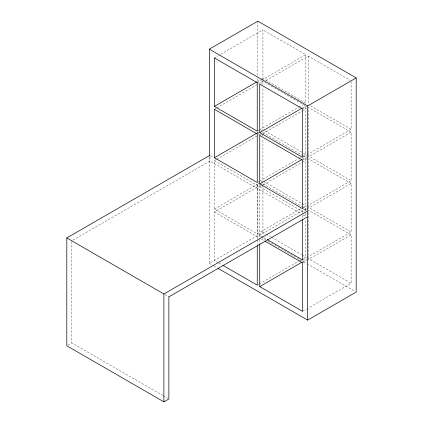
<?xml version="1.0" encoding="UTF-8"?>
<svg xmlns="http://www.w3.org/2000/svg" width="423" height="423" viewBox="0 0 423 423"><rect width="100%" height="100%" fill="white"/><g stroke="black" fill="none" stroke-linecap="round" stroke-linejoin="round"><path stroke-width="0.32" stroke-dasharray="2.12 1.59" d="M214.382 57.94L218.379 55.635M220.663 54.313L262.921 29.917L262.921 78.377L305.781 103.122L305.781 54.662L262.757 29.822M257.21 81.671L260.637 79.693M261.208 79.365L262.921 78.377M257.242 82.686L261.24 80.381M261.811 80.047L305.781 54.662M214.382 109.277L216.095 108.288M216.666 107.955L262.921 81.248L262.921 84.526M260.869 83.463L263.725 81.813M266.014 80.497L308.272 56.1L350.561 80.513M257.242 131.146L258.955 130.157M259.526 129.829L298.358 107.405M298.929 107.077L302.926 104.772M257.21 133.007L258.924 132.018M261.208 130.702L262.921 129.708L262.921 87.143M72.925 240.153L209.945 161.041L300.753 213.467M257.242 134.022L258.955 133.034M302.355 107.976L305.988 105.877M302.588 108.87L306.585 106.559M300.642 208.756L257.242 233.819L214.382 209.073L214.382 160.613L216.095 159.624M216.666 159.291L260.066 134.234M259.727 135.46L301.99 111.059M302.561 110.731L306.559 108.42M257.242 182.482L258.955 181.493M259.526 181.16L298.358 158.741M298.929 158.414L300.642 157.425M303.497 155.775L305.781 154.453L305.781 105.993L262.757 81.158M302.588 157.33L306.585 155.019M307.156 154.691L351.132 129.301L351.132 82.152M214.382 209.073L258.924 183.355M261.208 182.033L262.921 181.044L262.921 138.48M214.382 160.613L257.242 185.353L258.955 184.365M302.355 159.307L306.559 156.88M302.588 160.206L306.585 157.895M307.156 157.568L351.132 132.177L351.132 180.637L307.156 206.027M218.379 262.715L214.382 260.404L214.382 211.944L260.066 185.57M260.637 185.237L262.921 183.92M263.159 237.234L259.727 235.251L259.727 186.792L260.869 186.136M263.154 184.814L301.99 162.395M302.561 162.062L306.559 159.757M303.497 207.111L305.781 205.79L305.781 157.33L303.497 156.008M302.588 208.666L306.585 206.355M209.322 157.24L209.322 263.328L262.921 232.38L265.781 234.03M67.913 345.157L71.783 342.921L162.591 395.346M214.382 211.944L257.242 236.69L306.559 208.216M259.727 186.792L302.588 211.537L306.585 209.232M307.156 208.899L351.132 183.513L351.132 231.973L307.156 257.358M257.242 285.15L258.955 284.161M259.526 283.833L298.358 261.409M298.929 261.081L300.642 260.092M303.497 258.442L305.781 257.126L305.781 219.14M302.588 259.997L306.585 257.692M302.561 261.858L306.559 259.553M302.588 262.873L306.585 260.563M307.156 260.235L351.132 234.844L351.132 283.304L307.156 308.695M302.588 311.333L306.585 309.023M310.556 105.877L351.132 129.301M351.132 132.177L308.272 107.431L308.272 155.891L351.132 180.637M264.639 130.702L302.926 152.803M303.497 153.137L305.781 154.453M262.757 132.489L302.926 155.68M351.132 183.513L308.272 158.768L308.272 207.228L351.132 231.973M263.497 181.377L301.784 203.479M302.355 203.812L305.781 205.79M262.757 183.825L301.784 206.355M302.355 206.683L305.781 208.666L305.781 212.595M351.132 234.844L308.272 210.104L308.272 258.564L351.132 283.304M210.517 155.622L213.372 157.271M257.919 182.99L259.061 183.651M303.608 209.369L306.464 211.019M303.037 214.789L305.892 216.433M266.353 234.358L270.926 236.996M271.497 237.329L301.784 254.815M302.355 255.143L305.781 257.126M263.73 237.562L266.585 239.212M260.721 236.954L257.861 235.299L257.861 183.244M261.292 237.282L265.866 239.92M268.156 241.242L306.458 263.355M307.029 263.688L355.05 291.41M261.446 239.117L264.301 240.766M218.95 263.043L222.382 265.025M209.322 263.328L213.319 265.639M213.895 265.967L217.322 267.949M164.875 294.556L168.872 296.861M163.162 395.679L167.73 398.318M308.272 56.1L308.272 104.56M305.781 213.25L305.781 216.523M302.588 211.537L302.588 212.848M302.588 215.466L302.588 218.088M262.921 133.895L262.921 135.857M262.921 185.232L262.921 232.38M259.727 239.439L259.727 243.368M257.861 21.15L257.861 75.839M257.861 78.477L257.861 82.432M257.861 131.849L257.861 133.827M257.242 185.353L257.242 233.819M257.242 236.69L257.242 239.312M257.242 239.963L257.242 244.547M209.945 156.573L209.945 161.041M71.783 241.47L71.783 342.921"/><path stroke-width="0.63" d="M209.322 155.923L209.322 49.174L257.861 21.15L356.192 77.922L356.192 292.071L307.648 320.1L217.893 268.277M214.382 106.4L257.242 131.146L257.242 82.686L214.382 57.94L214.382 106.4L256.639 82.004M307.035 217.094L168.872 296.861L168.872 398.974L163.891 401.85L66.808 345.797L66.808 237.938L209.945 155.294M214.382 157.737L257.242 182.482L257.242 134.022L214.382 109.277L214.382 157.737L256.639 133.335M259.727 132.584L302.588 157.33L302.588 108.87L259.727 84.124L259.727 132.584L301.99 108.182M209.322 49.174L307.648 105.946L356.192 77.922M259.727 183.92L302.588 208.666L302.588 160.206L259.727 135.46L259.727 183.92L301.99 159.519M66.808 237.938L163.891 293.985L307.035 211.347M259.727 244.023L259.727 286.588L301.99 262.191M267.156 239.545L302.588 259.997L302.588 219.394M264.872 241.099L302.588 262.873L302.588 311.333L259.727 286.588M222.953 265.353L257.242 285.15L257.242 245.858M307.648 105.946L307.648 320.1M163.891 293.985L163.891 401.85"/></g></svg>
